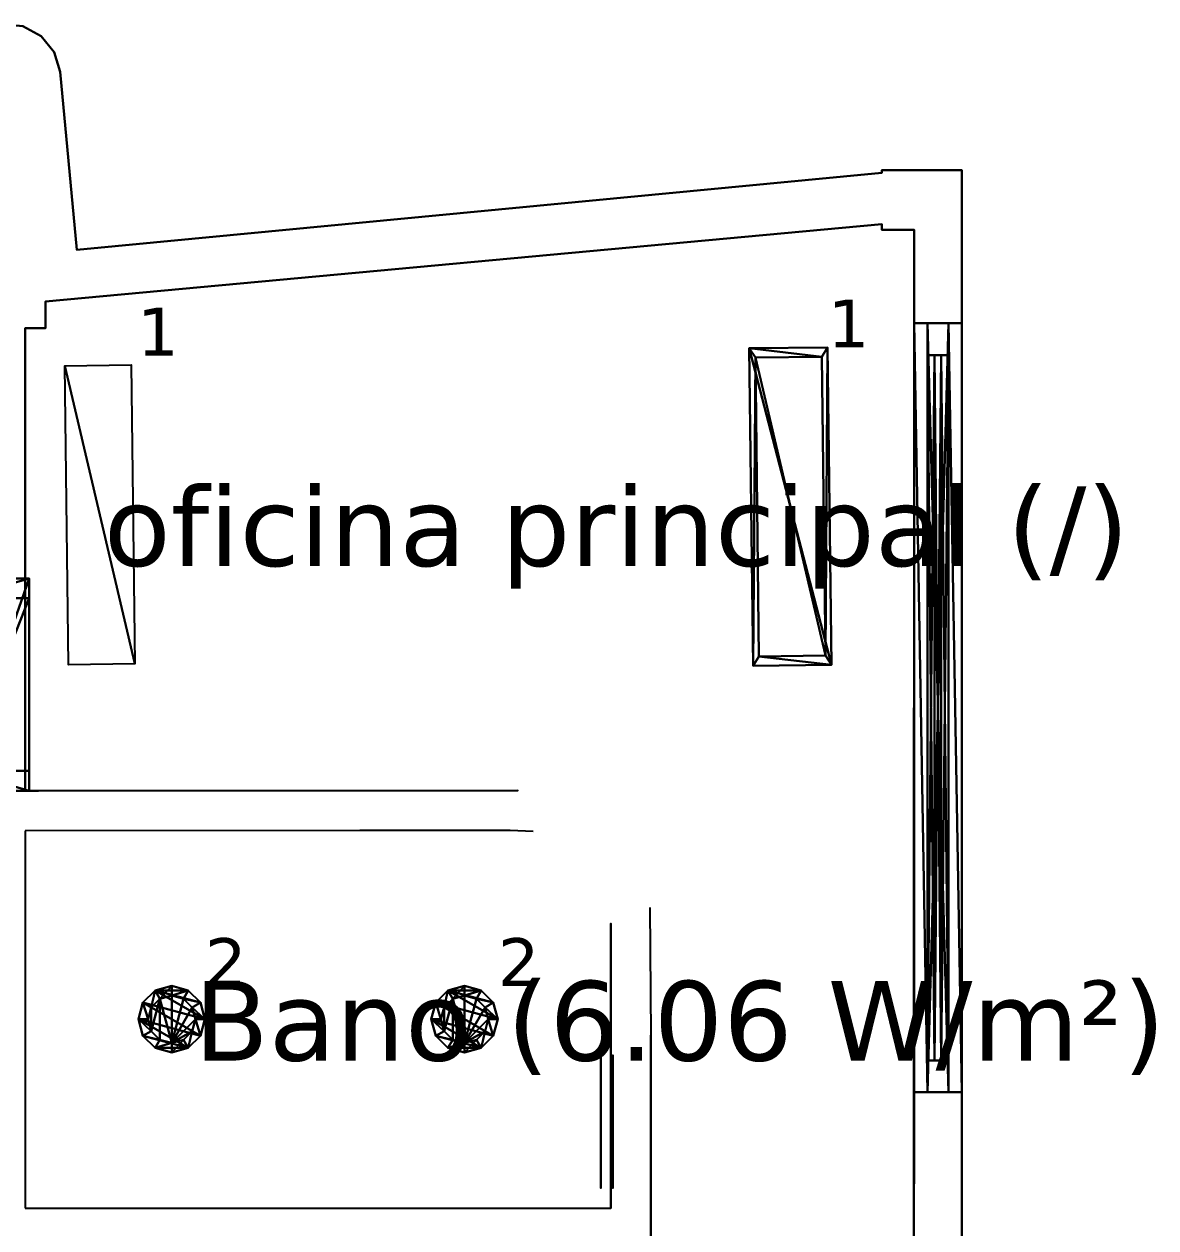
# Model space of a CAD drawing. Header units: metres. Extents: x -0.1 to 64.1, y -0.2 to 39.7.
# Drawn here: x 43.966 to 48.227, y 8.884 to 13.414 of the extents above; entities that cross this region are included whole.
import ezdxf

# ---------------------------------------------------------------- set-up
doc = ezdxf.new("R2010")
doc.units = ezdxf.units.M
doc.header["$LTSCALE"] = 0.2
for name, color, linetype, true_color in [('DLX_APERT', 7, 'Continuous', 0x969696), ('DLX_CONT', 7, 'Continuous', 0x969696), ('DLX_DESC', 7, 'Continuous', 0x969696), ('DLX_LUM', 7, 'Continuous', 0xffd400), ('DLX_LUMKEY_IDX', 7, 'Continuous', 0x969696)]:
    doc.layers.add(name, color=color, linetype=linetype, true_color=true_color)
doc.layers.get('0').off()
doc.styles.add('TableTextStyle', font='')
doc.styles.get('TableTextStyle').set_extended_font_data('VERDANA.TTF')

# ---------------------------------------------------------------- blocks, each defined once
blk = doc.blocks.new('920_0_0')
mesh = blk.add_polyface()
corners = [(-1.3273, 0.0125, 0.88), (1.3273, -0.0125, 0.88), (1.3273, 0.0125, 0.88), (1.3273, -0.0125, 0.88), (-1.3273, 0.0125, 0.88), (-1.3273, -0.0125, 0.88), (1.3273, 0.0125, -0.88), (-1.3273, -0.0125, -0.88), (-1.3273, 0.0125, -0.88), (-1.3273, -0.0125, -0.88), (1.3273, 0.0125, -0.88), (1.3273, -0.0125, -0.88), (1.3273, 0.0125, 0.88), (1.3273, -0.0125, -0.88), (1.3273, 0.0125, -0.88), (1.3273, -0.0125, -0.88), (1.3273, 0.0125, 0.88), (1.3273, -0.0125, 0.88), (-1.3273, 0.0125, -0.88), (-1.3273, -0.0125, 0.88), (-1.3273, 0.0125, 0.88), (-1.3273, -0.0125, 0.88), (-1.3273, 0.0125, -0.88), (-1.3273, -0.0125, -0.88)]
mesh.append_faces([[corners[k] for k in face] for face in [(0, 1, 2), (3, 4, 5), (6, 7, 8), (9, 10, 11), (12, 13, 14), (15, 16, 17), (18, 19, 20), (21, 22, 23)]])
blk = doc.blocks.new('920_0_1')
mesh = blk.add_polyface()
corners = [(-1.4473, 0.04, 1), (1.4473, -0.04, 1), (1.4473, 0.04, 1), (1.4473, -0.04, 1), (-1.4473, 0.04, 1), (-1.4473, -0.04, 1), (1.4473, 0.04, 1), (1.4473, -0.04, -1), (1.4473, 0.04, -1), (1.4473, -0.04, -1), (1.4473, 0.04, 1), (1.4473, -0.04, 1), (1.4473, 0.04, -1), (-1.4473, -0.04, -1), (-1.4473, 0.04, -1), (-1.4473, -0.04, -1), (1.4473, 0.04, -1), (1.4473, -0.04, -1), (-1.4473, 0.04, -1), (-1.4473, -0.04, 1), (-1.4473, 0.04, 1), (-1.4473, -0.04, 1), (-1.4473, 0.04, -1), (-1.4473, -0.04, -1), (1.4473, -0.04, -1), (-1.3273, -0.04, -0.88), (-1.4473, -0.04, -1), (1.4473, -0.04, -1), (1.3273, -0.04, -0.88), (-1.3273, -0.04, -0.88), (1.4473, -0.04, 1), (1.3273, -0.04, -0.88), (1.4473, -0.04, -1), (1.4473, -0.04, 1), (1.3273, -0.04, 0.88), (1.3273, -0.04, -0.88), (-1.4473, -0.04, 1), (1.3273, -0.04, 0.88), (1.4473, -0.04, 1), (-1.4473, -0.04, 1), (-1.3273, -0.04, 0.88), (1.3273, -0.04, 0.88), (-1.4473, -0.04, -1), (-1.3273, -0.04, 0.88), (-1.4473, -0.04, 1), (-1.3273, -0.04, 0.88), (-1.4473, -0.04, -1), (-1.3273, -0.04, -0.88), (1.4473, 0.04, 1), (-1.3273, 0.04, 0.88), (-1.4473, 0.04, 1), (1.4473, 0.04, 1), (1.3273, 0.04, 0.88), (-1.3273, 0.04, 0.88), (1.4473, 0.04, -1), (1.3273, 0.04, 0.88), (1.4473, 0.04, 1), (1.4473, 0.04, -1), (1.3273, 0.04, -0.88), (1.3273, 0.04, 0.88), (-1.4473, 0.04, -1), (1.3273, 0.04, -0.88), (1.4473, 0.04, -1), (-1.4473, 0.04, -1), (-1.3273, 0.04, -0.88), (1.3273, 0.04, -0.88), (-1.4473, 0.04, 1), (-1.3273, 0.04, -0.88), (-1.4473, 0.04, -1), (-1.3273, 0.04, -0.88), (-1.4473, 0.04, 1), (-1.3273, 0.04, 0.88), (1.3273, -0.0125, 0.88), (-1.3273, -0.04, 0.88), (-1.3273, -0.0125, 0.88), (-1.3273, -0.04, 0.88), (1.3273, -0.0125, 0.88), (1.3273, -0.04, 0.88), (1.3273, -0.04, 0.88), (1.3273, -0.0125, -0.88), (1.3273, -0.04, -0.88), (1.3273, -0.0125, -0.88), (1.3273, -0.04, 0.88), (1.3273, -0.0125, 0.88), (-1.3273, -0.04, -0.88), (-1.3273, -0.0125, 0.88), (-1.3273, -0.04, 0.88), (-1.3273, -0.0125, 0.88), (-1.3273, -0.04, -0.88), (-1.3273, -0.0125, -0.88), (-1.3273, -0.0125, -0.88), (1.3273, -0.04, -0.88), (1.3273, -0.0125, -0.88), (1.3273, -0.04, -0.88), (-1.3273, -0.0125, -0.88), (-1.3273, -0.04, -0.88), (-1.3273, 0.0125, 0.88), (1.3273, 0.04, 0.88), (1.3273, 0.0125, 0.88), (1.3273, 0.04, 0.88), (-1.3273, 0.0125, 0.88), (-1.3273, 0.04, 0.88), (-1.3273, -0.0125, 0.88), (1.3273, 0.0125, 0.88), (1.3273, -0.0125, 0.88), (1.3273, 0.0125, 0.88), (-1.3273, -0.0125, 0.88), (-1.3273, 0.0125, 0.88), (1.3273, 0.04, -0.88), (1.3273, 0.0125, 0.88), (1.3273, 0.04, 0.88), (1.3273, 0.0125, 0.88), (1.3273, 0.04, -0.88), (1.3273, 0.0125, -0.88), (1.3273, 0.0125, -0.88), (1.3273, -0.0125, 0.88), (1.3273, 0.0125, 0.88), (1.3273, -0.0125, 0.88), (1.3273, 0.0125, -0.88), (1.3273, -0.0125, -0.88), (-1.3273, 0.04, -0.88), (1.3273, 0.0125, -0.88), (1.3273, 0.04, -0.88), (1.3273, 0.0125, -0.88), (-1.3273, 0.04, -0.88), (-1.3273, 0.0125, -0.88), (1.3273, -0.0125, -0.88), (-1.3273, 0.0125, -0.88), (-1.3273, -0.0125, -0.88), (-1.3273, 0.0125, -0.88), (1.3273, -0.0125, -0.88), (1.3273, 0.0125, -0.88), (-1.3273, 0.04, 0.88), (-1.3273, 0.0125, -0.88), (-1.3273, 0.04, -0.88), (-1.3273, 0.0125, -0.88), (-1.3273, 0.04, 0.88), (-1.3273, 0.0125, 0.88), (-1.3273, -0.0125, -0.88), (-1.3273, 0.0125, 0.88), (-1.3273, -0.0125, 0.88), (-1.3273, 0.0125, 0.88), (-1.3273, -0.0125, -0.88), (-1.3273, 0.0125, -0.88)]
mesh.append_faces([[corners[k] for k in face] for face in [(0, 1, 2), (3, 4, 5), (6, 7, 8), (9, 10, 11), (12, 13, 14), (15, 16, 17), (18, 19, 20), (21, 22, 23), (24, 25, 26), (27, 28, 29), (30, 31, 32), (33, 34, 35), (36, 37, 38), (39, 40, 41), (42, 43, 44), (45, 46, 47), (48, 49, 50), (51, 52, 53), (54, 55, 56), (57, 58, 59), (60, 61, 62), (63, 64, 65), (66, 67, 68), (69, 70, 71), (72, 73, 74), (75, 76, 77), (78, 79, 80), (81, 82, 83), (84, 85, 86), (87, 88, 89), (90, 91, 92), (93, 94, 95), (96, 97, 98), (99, 100, 101), (102, 103, 104), (105, 106, 107), (108, 109, 110), (111, 112, 113), (114, 115, 116), (117, 118, 119), (120, 121, 122), (123, 124, 125), (126, 127, 128), (129, 130, 131), (132, 133, 134), (135, 136, 137), (138, 139, 140), (141, 142, 143)]])
blk = doc.blocks.new('920_0_2')
mesh = blk.add_polyface()
corners = [(-1.3273, -0.0125, 0.88), (1.3273, -0.0125, -0.88), (1.3273, -0.0125, 0.88), (1.3273, -0.0125, -0.88), (-1.3273, -0.0125, 0.88), (-1.3273, -0.0125, -0.88), (-1.3273, 0.0125, -0.88), (1.3273, 0.0125, 0.88), (1.3273, 0.0125, -0.88), (1.3273, 0.0125, 0.88), (-1.3273, 0.0125, -0.88), (-1.3273, 0.0125, 0.88)]
mesh.append_faces([[corners[k] for k in face] for face in [(0, 1, 2), (3, 4, 5), (6, 7, 8), (9, 10, 11)]])
blk = doc.blocks.new('1002_0_2')
mesh = blk.add_polyface()
corners = [(-0.4, 0.14, 1), (0.4, -0.14, 1), (0.4, 0.14, 1), (0.4, -0.14, 1), (-0.4, 0.14, 1), (-0.4, -0.14, 1), (0.4, 0.14, 1), (0.4, -0.14, -1), (0.4, 0.14, -1), (0.4, -0.14, -1), (0.4, 0.14, 1), (0.4, -0.14, 1), (-0.4, 0.14, -1), (-0.4, -0.14, 1), (-0.4, 0.14, 1), (-0.4, -0.14, 1), (-0.4, 0.14, -1), (-0.4, -0.14, -1), (0.4, -0.14, -1), (0.325, -0.1175, -1), (0.4, 0.14, -1), (0.4, 0.14, -1), (0.325, -0.1175, -1), (0.325, 0.14, -1), (0.325, -0.1175, -1), (0.4, -0.14, -1), (0.325, -0.14, -1), (-0.325, -0.1175, -1), (-0.4, -0.14, -1), (-0.4, 0.14, -1), (-0.325, -0.1175, -1), (-0.4, 0.14, -1), (-0.325, 0.14, -1), (-0.4, -0.14, -1), (-0.325, -0.1175, -1), (-0.325, -0.14, -1), (-0.4, 0.14, 1), (-0.325, 0.14, 0.925), (-0.4, 0.14, -1), (-0.4, 0.14, -1), (-0.325, 0.14, 0.925), (-0.325, 0.14, -1), (0.4, 0.14, 1), (-0.325, 0.14, 0.925), (-0.4, 0.14, 1), (0.4, 0.14, 1), (0.325, 0.14, 0.925), (-0.325, 0.14, 0.925), (0.4, 0.14, -1), (0.325, 0.14, 0.925), (0.4, 0.14, 1), (0.325, 0.14, 0.925), (0.4, 0.14, -1), (0.325, 0.14, -1), (-0.325, -0.14, 0.925), (-0.4, -0.14, 1), (-0.4, -0.14, -1), (-0.325, -0.14, 0.925), (-0.4, -0.14, -1), (-0.325, -0.14, -1), (-0.325, -0.14, 0.925), (0.4, -0.14, 1), (-0.4, -0.14, 1), (0.325, -0.14, 0.925), (0.4, -0.14, 1), (-0.325, -0.14, 0.925), (0.325, -0.14, 0.925), (0.4, -0.14, -1), (0.4, -0.14, 1), (0.4, -0.14, -1), (0.325, -0.14, 0.925), (0.325, -0.14, -1), (-0.325, 0.14, 0.925), (0.325, -0.1175, 0.925), (-0.325, -0.1175, 0.925), (0.325, -0.1175, 0.925), (-0.325, 0.14, 0.925), (0.325, 0.14, 0.925), (0.325, 0.14, -1), (0.325, -0.1175, 0.925), (0.325, 0.14, 0.925), (0.325, -0.1175, 0.925), (0.325, 0.14, -1), (0.325, -0.1175, -1), (-0.325, 0.14, 0.925), (-0.325, -0.1175, -1), (-0.325, 0.14, -1), (-0.325, -0.1175, -1), (-0.325, 0.14, 0.925), (-0.325, -0.1175, 0.925)]
mesh.append_faces([[corners[k] for k in face] for face in [(0, 1, 2), (3, 4, 5), (6, 7, 8), (9, 10, 11), (12, 13, 14), (15, 16, 17), (18, 19, 20), (21, 22, 23), (24, 25, 26), (27, 28, 29), (30, 31, 32), (33, 34, 35), (36, 37, 38), (39, 40, 41), (42, 43, 44), (45, 46, 47), (48, 49, 50), (51, 52, 53), (54, 55, 56), (57, 58, 59), (60, 61, 62), (63, 64, 65), (66, 67, 68), (69, 70, 71), (72, 73, 74), (75, 76, 77), (78, 79, 80), (81, 82, 83), (84, 85, 86), (87, 88, 89)]])
blk = doc.blocks.new('1012_0_5')
mesh = blk.add_polyface()
corners = [(-0.25, -0.1125, 0.925), (0.25, -0.1125, -1), (0.25, -0.1125, 0.925), (0.25, -0.1125, -1), (-0.25, -0.1125, 0.925), (-0.25, -0.1125, -1)]
mesh.append_faces([[corners[k] for k in face] for face in [(0, 1, 2), (3, 4, 5)]])
blk = doc.blocks.new('1012_0_6')
mesh = blk.add_polyface()
corners = [(-0.25, -0.0675, 0.925), (0.25, -0.0675, -1), (-0.25, -0.0675, -1), (0.25, -0.0675, -1), (-0.25, -0.0675, 0.925), (0.25, -0.0675, 0.925)]
mesh.append_faces([[corners[k] for k in face] for face in [(0, 1, 2), (3, 4, 5)]])
blk = doc.blocks.new('217_2_0')
mesh = blk.add_polyface()
corners = [(0.125, -0.5625, -0.013), (-0.125, 0.5625, -0.013), (0.125, 0.5625, -0.013), (-0.125, 0.5625, -0.013), (0.125, -0.5625, -0.013), (-0.125, -0.5625, -0.013)]
mesh.append_faces([[corners[k] for k in face] for face in [(0, 1, 2), (3, 4, 5)]])
blk = doc.blocks.new('217_2_1')
mesh = blk.add_polyface()
corners = [(-0.1475, 0.5975), (-0.1475, -0.5975, -0.013), (-0.1475, -0.5975), (-0.1475, -0.5975, -0.013), (-0.1475, 0.5975), (-0.1475, 0.5975, -0.013), (-0.1475, -0.5975), (0.1475, -0.5975, -0.013), (0.1475, -0.5975), (0.1475, -0.5975, -0.013), (-0.1475, -0.5975), (-0.1475, -0.5975, -0.013), (0.1475, -0.5975), (0.1475, 0.5975, -0.013), (0.1475, 0.5975), (0.1475, 0.5975, -0.013), (0.1475, -0.5975), (0.1475, -0.5975, -0.013), (0.1475, 0.5975), (-0.1475, 0.5975, -0.013), (-0.1475, 0.5975), (-0.1475, 0.5975, -0.013), (0.1475, 0.5975), (0.1475, 0.5975, -0.013), (-0.125, 0.5625, -0.013), (-0.1475, -0.5975, -0.013), (-0.1475, 0.5975, -0.013), (-0.125, -0.5625, -0.013), (-0.1475, -0.5975, -0.013), (-0.125, 0.5625, -0.013), (-0.125, -0.5625, -0.013), (0.1475, -0.5975, -0.013), (-0.1475, -0.5975, -0.013), (0.125, -0.5625, -0.013), (0.1475, -0.5975, -0.013), (-0.125, -0.5625, -0.013), (0.125, -0.5625, -0.013), (0.1475, 0.5975, -0.013), (0.1475, -0.5975, -0.013), (0.125, 0.5625, -0.013), (0.1475, 0.5975, -0.013), (0.125, -0.5625, -0.013), (0.125, 0.5625, -0.013), (-0.1475, 0.5975, -0.013), (0.1475, 0.5975, -0.013), (-0.1475, 0.5975, -0.013), (0.125, 0.5625, -0.013), (-0.125, 0.5625, -0.013), (-0.1475, 0.5975), (0.1475, -0.5975), (0.1475, 0.5975), (0.1475, -0.5975), (-0.1475, 0.5975), (-0.1475, -0.5975)]
mesh.append_faces([[corners[k] for k in face] for face in [(0, 1, 2), (3, 4, 5), (6, 7, 8), (9, 10, 11), (12, 13, 14), (15, 16, 17), (18, 19, 20), (21, 22, 23), (24, 25, 26), (27, 28, 29), (30, 31, 32), (33, 34, 35), (36, 37, 38), (39, 40, 41), (42, 43, 44), (45, 46, 47), (48, 49, 50), (51, 52, 53)]])
blk = doc.blocks.new('735_2_0')
mesh = blk.add_polyface()
corners = [(0, -0.089, -0.215), (0, 0.089, -0.215), (0.0445, 0.0771, -0.215), (0, -0.089, -0.215), (0.0771, -0.0445, -0.215), (0.0445, -0.0771, -0.215), (0, -0.089, -0.215), (0.089, 0, -0.215), (0.0771, -0.0445, -0.215), (0, -0.089, -0.215), (0.0771, 0.0445, -0.215), (0.089, 0, -0.215), (0, -0.089, -0.215), (0.0445, 0.0771, -0.215), (0.0771, 0.0445, -0.215), (0, -0.089, -0.215), (-0.0445, 0.0771, -0.215), (0, 0.089, -0.215), (-0.0445, -0.0771, -0.215), (-0.0445, 0.0771, -0.215), (0, -0.089, -0.215), (-0.0771, -0.0445, -0.215), (-0.0445, 0.0771, -0.215), (-0.0445, -0.0771, -0.215), (-0.0771, -0.0445, -0.215), (-0.0771, 0.0445, -0.215), (-0.0445, 0.0771, -0.215), (-0.0771, 0.0445, -0.215), (-0.0771, -0.0445, -0.215), (-0.089, 0, -0.215)]
mesh.append_faces([[corners[k] for k in face] for face in [(0, 1, 2), (3, 4, 5), (6, 7, 8), (9, 10, 11), (12, 13, 14), (15, 16, 17), (18, 19, 20), (21, 22, 23), (24, 25, 26), (27, 28, 29)]])
blk = doc.blocks.new('735_2_1')
mesh = blk.add_polyface()
corners = [(0.1083, -0.0625), (0.125, 0, -0.215), (0.125, 0), (0.125, 0, -0.215), (0.1083, -0.0625), (0.1083, -0.0625, -0.215), (0.125, 0), (0.1083, 0.0625, -0.215), (0.1083, 0.0625), (0.1083, 0.0625, -0.215), (0.125, 0), (0.125, 0, -0.215), (0.1083, 0.0625), (0.0625, 0.1083, -0.215), (0.0625, 0.1083), (0.0625, 0.1083, -0.215), (0.1083, 0.0625), (0.1083, 0.0625, -0.215), (0.0625, 0.1083), (0, 0.125, -0.215), (0, 0.125), (0, 0.125, -0.215), (0.0625, 0.1083), (0.0625, 0.1083, -0.215), (0, 0.125), (-0.0625, 0.1083, -0.215), (-0.0625, 0.1083), (-0.0625, 0.1083, -0.215), (0, 0.125), (0, 0.125, -0.215), (-0.0625, 0.1083), (-0.1083, 0.0625, -0.215), (-0.1083, 0.0625), (-0.1083, 0.0625, -0.215), (-0.0625, 0.1083), (-0.0625, 0.1083, -0.215), (-0.1083, 0.0625), (-0.125, 0, -0.215), (-0.125, 0), (-0.125, 0, -0.215), (-0.1083, 0.0625), (-0.1083, 0.0625, -0.215), (-0.125, 0), (-0.1083, -0.0625, -0.215), (-0.1083, -0.0625), (-0.1083, -0.0625, -0.215), (-0.125, 0), (-0.125, 0, -0.215), (-0.1083, -0.0625), (-0.0625, -0.1083, -0.215), (-0.0625, -0.1083), (-0.0625, -0.1083, -0.215), (-0.1083, -0.0625), (-0.1083, -0.0625, -0.215), (-0.0625, -0.1083), (0, -0.125, -0.215), (0, -0.125), (0, -0.125, -0.215), (-0.0625, -0.1083), (-0.0625, -0.1083, -0.215), (0, -0.125), (0.0625, -0.1083, -0.215), (0.0625, -0.1083), (0.0625, -0.1083, -0.215), (0, -0.125), (0, -0.125, -0.215), (0.0625, -0.1083), (0.1083, -0.0625, -0.215), (0.1083, -0.0625), (0.1083, -0.0625, -0.215), (0.0625, -0.1083), (0.0625, -0.1083, -0.215), (-0.0625, -0.1083, -0.215), (0, -0.089, -0.215), (0, -0.125, -0.215), (0, -0.125, -0.215), (0.0445, -0.0771, -0.215), (0.0625, -0.1083, -0.215), (0, -0.125, -0.215), (0, -0.089, -0.215), (0.0445, -0.0771, -0.215), (-0.0625, -0.1083, -0.215), (-0.0445, -0.0771, -0.215), (0, -0.089, -0.215), (-0.1083, -0.0625, -0.215), (-0.0445, -0.0771, -0.215), (-0.0625, -0.1083, -0.215), (-0.1083, -0.0625, -0.215), (-0.0771, -0.0445, -0.215), (-0.0445, -0.0771, -0.215), (-0.125, 0, -0.215), (-0.0771, -0.0445, -0.215), (-0.1083, -0.0625, -0.215), (-0.125, 0, -0.215), (-0.089, 0, -0.215), (-0.0771, -0.0445, -0.215), (-0.1083, 0.0625, -0.215), (-0.089, 0, -0.215), (-0.125, 0, -0.215), (-0.1083, 0.0625, -0.215), (-0.0771, 0.0445, -0.215), (-0.089, 0, -0.215), (-0.0625, 0.1083, -0.215), (-0.0771, 0.0445, -0.215), (-0.1083, 0.0625, -0.215), (-0.0625, 0.1083, -0.215), (-0.0445, 0.0771, -0.215), (-0.0771, 0.0445, -0.215), (0, 0.125, -0.215), (-0.0445, 0.0771, -0.215), (-0.0625, 0.1083, -0.215), (0, 0.125, -0.215), (0, 0.089, -0.215), (-0.0445, 0.0771, -0.215), (0.0625, 0.1083, -0.215), (0, 0.089, -0.215), (0, 0.125, -0.215), (0.0625, 0.1083, -0.215), (0.0445, 0.0771, -0.215), (0, 0.089, -0.215), (0.1083, 0.0625, -0.215), (0.0445, 0.0771, -0.215), (0.0625, 0.1083, -0.215), (0.1083, 0.0625, -0.215), (0.0771, 0.0445, -0.215), (0.0445, 0.0771, -0.215), (0.125, 0, -0.215), (0.0771, 0.0445, -0.215), (0.1083, 0.0625, -0.215), (0.125, 0, -0.215), (0.089, 0, -0.215), (0.0771, 0.0445, -0.215), (0.1083, -0.0625, -0.215), (0.089, 0, -0.215), (0.125, 0, -0.215), (0.1083, -0.0625, -0.215), (0.0771, -0.0445, -0.215), (0.089, 0, -0.215), (0.0625, -0.1083, -0.215), (0.0771, -0.0445, -0.215), (0.1083, -0.0625, -0.215), (0.0771, -0.0445, -0.215), (0.0625, -0.1083, -0.215), (0.0445, -0.0771, -0.215), (-0.1083, 0.0625), (0.1083, -0.0625), (0.125, 0), (-0.0625, 0.1083), (0.0625, 0.1083), (0, 0.125), (-0.0625, 0.1083), (0.1083, 0.0625), (0.0625, 0.1083), (-0.0625, 0.1083), (0.125, 0), (0.1083, 0.0625), (-0.1083, 0.0625), (0.125, 0), (-0.0625, 0.1083), (-0.125, 0), (0.1083, -0.0625), (-0.1083, 0.0625), (-0.125, 0), (0.0625, -0.1083), (0.1083, -0.0625), (-0.1083, -0.0625), (0.0625, -0.1083), (-0.125, 0), (-0.0625, -0.1083), (0.0625, -0.1083), (-0.1083, -0.0625), (0.0625, -0.1083), (-0.0625, -0.1083), (0, -0.125)]
mesh.append_faces([[corners[k] for k in face] for face in [(0, 1, 2), (3, 4, 5), (6, 7, 8), (9, 10, 11), (12, 13, 14), (15, 16, 17), (18, 19, 20), (21, 22, 23), (24, 25, 26), (27, 28, 29), (30, 31, 32), (33, 34, 35), (36, 37, 38), (39, 40, 41), (42, 43, 44), (45, 46, 47), (48, 49, 50), (51, 52, 53), (54, 55, 56), (57, 58, 59), (60, 61, 62), (63, 64, 65), (66, 67, 68), (69, 70, 71), (72, 73, 74), (75, 76, 77), (78, 79, 80), (81, 82, 83), (84, 85, 86), (87, 88, 89), (90, 91, 92), (93, 94, 95), (96, 97, 98), (99, 100, 101), (102, 103, 104), (105, 106, 107), (108, 109, 110), (111, 112, 113), (114, 115, 116), (117, 118, 119), (120, 121, 122), (123, 124, 125), (126, 127, 128), (129, 130, 131), (132, 133, 134), (135, 136, 137), (138, 139, 140), (141, 142, 143), (144, 145, 146), (147, 148, 149), (150, 151, 152), (153, 154, 155), (156, 157, 158), (159, 160, 161), (162, 163, 164), (165, 166, 167), (168, 169, 170), (171, 172, 173)]])

msp = doc.modelspace()

# ---------------------------------------------------------------- linework, layer by layer
at = {"layer": 'DLX_CONT'}
for points in [[(44.0301, 13.369, 0), (43.9615, 13.4061, 0)], [(44.0792, 13.3085, 0), (44.0301, 13.369, 0)], [(44.1016, 13.2339, 0), (44.0792, 13.3085, 0)], [(44.1648, 12.5642, 0), (44.1016, 13.2339, 0)], [(47.195, 12.8546, 0), (44.1648, 12.5642, 0)], [(47.4971, 12.8643, 0), (47.195, 12.8643, 0)], [(47.195, 12.8643, 0), (47.195, 12.8546, 0)], [(47.4971, 0.7405, 0), (47.4971, 12.8643, 0)], [(47.195, 12.6609, 0), (44.0475, 12.3696, 0)], [(47.195, 12.6403, 0), (47.195, 12.6609, 0)], [(47.317, 12.6403, 0), (47.195, 12.6403, 0)], [(47.3162, 5.8076, 0), (47.317, 12.6403, 0)], [(44.0475, 12.3696, 0), (44.0475, 12.2699, 0)], [(44.0475, 12.2699, 0), (43.9709, 12.2699, 0)], [(43.9709, 12.2699, 0), (43.9709, 11.3283, 0)], [(43.9709, 11.3283, 0), (43.9709, 10.5285, 0)], [(43.9709, 10.5285, 0), (45.8257, 10.5298, 0)], [(45.2309, 10.3791, 0), (43.9709, 10.3783, 0)], [(43.9709, 10.3783, 0), (43.9709, 8.9587, 0)], [(45.6409, 10.3794, 0), (45.2309, 10.3791, 0)], [(45.7966, 10.3799, 0), (45.6409, 10.3794, 0)], [(45.8834, 10.3762, 0), (45.7966, 10.3799, 0)], [(46.322, 10.0901, 0), (46.3257, 9.6087, 0)], [(46.3257, 9.6087, 0), (46.3257, 8.8087, 0)], [(46.1757, 8.9587, 0), (46.1757, 8.9987, 0)], [(43.9709, 8.9587, 0), (46.1757, 8.9587, 0)]]:
    msp.add_polyline3d(points, dxfattribs=at)

# ---------------------------------------------------------------- block references
at = {"layer": 'DLX_APERT'}
for name, p, rotation in [('920_0_1', (47.4069, 10.8414, 1), 89.99999999999999), ('920_0_0', (47.4069, 10.8414, 1), 89.99999999999999), ('920_0_2', (47.4069, 10.8414, 1), 89.99999999999999), ('1002_0_2', (43.8459, 10.9283, 1), 270), ('1012_0_5', (46.2507, 9.2837, 1), 269.9999999999999), ('1012_0_6', (46.2507, 9.2837, 1), 269.9999999999999)]:
    msp.add_blockref(name, p, dxfattribs=dict(at, rotation=rotation))
at = {"layer": 'DLX_CONT'}
for name, p, rotation in [('920_0_1', (47.4069, 10.8414, 1), 89.99999999999999), ('920_0_0', (47.4069, 10.8414, 1), 89.99999999999999), ('920_0_2', (47.4069, 10.8414, 1), 89.99999999999999), ('1002_0_2', (43.8459, 10.9283, 1), 270), ('1012_0_5', (46.2507, 9.2837, 1), 269.9999999999999), ('1012_0_6', (46.2507, 9.2837, 1), 269.9999999999999)]:
    msp.add_blockref(name, p, dxfattribs=dict(at, rotation=rotation))
at = {"layer": 'DLX_LUM', "rotation": 180.6836242754305}
for name, p in [('217_2_1', (46.8512, 11.5983, 2.813)), ('217_2_0', (46.8512, 11.5983, 2.813)), ('217_2_0', (44.2514, 11.5673, 2.813))]:
    msp.add_blockref(name, p, dxfattribs=at)
at = {"layer": 'DLX_LUM'}
for name, p in [('735_2_1', (44.5221, 9.6693, 2.8)), ('735_2_1', (45.6245, 9.6693, 2.8)), ('735_2_0', (44.5221, 9.6693, 2.8)), ('735_2_0', (45.6245, 9.6693, 2.8))]:
    msp.add_blockref(name, p, dxfattribs=at)

# ---------------------------------------------------------------- texts
at = {"layer": 'DLX_DESC', "style": 'TableTextStyle'}
for s, p in [('oficina principal (/)', (44.2665, 11.3749)), ('Bano (6.06 W/m²)', (44.6054, 9.5135))]:
    msp.add_text(s, height=0.3, dxfattribs=at).set_placement(p)
at = {"layer": 'DLX_LUMKEY_IDX', "style": 'TableTextStyle'}
for s, p in [('1', (46.9916, 12.1975, 2.813)), ('1', (44.3918, 12.1665, 2.813)), ('2', (44.6471, 9.7943, 2.8)), ('2', (45.7495, 9.7943, 2.8))]:
    msp.add_text(s, height=0.18, dxfattribs=at).set_placement(p)

# ---------------------------------------------------------------- meshes
at = {"layer": 'DLX_CONT'}
mesh = msp.add_polyface(dxfattribs=at)
corners = [(42.9043, 0.742, 2.8), (42.9043, 0), (42.9043, 0, 2.8), (42.9043, 0), (42.9043, 0.742, 2.8), (42.9043, 0.742), (40.0055, 8.7283, 2.8), (40, 0.7405), (40, 0.7405, 2.8), (40, 0.7405), (40.0055, 8.7283, 2.8), (40.0055, 8.7283), (43.7209, 8.7283, 2.8), (40.0055, 8.7283), (40.0055, 8.7283, 2.8), (40.0055, 8.7283), (43.7209, 8.7283, 2.8), (43.7209, 8.7283), (43.7202, 9.7284, 2.8), (43.7209, 8.7283), (43.7209, 8.7283, 2.8), (43.7209, 8.7283), (43.7202, 9.7284, 2.8), (43.7202, 9.7284), (41.0959, 9.7284), (43.0796, 9.7284, 2.3), (41.0959, 9.7284, 2.8), (43.7201, 9.7284, 2.3), (43.7202, 9.7284), (43.7202, 9.7284, 2.8), (43.7201, 9.7284, 0.8), (43.7202, 9.7284), (43.7201, 9.7284, 2.3), (41.0959, 9.7284, 2.8), (43.7201, 9.7284, 2.3), (43.7202, 9.7284, 2.8), (41.0959, 9.7284, 2.8), (43.0796, 9.7284, 2.3), (43.7201, 9.7284, 2.3), (41.0959, 9.7284), (43.0796, 9.7284, 0.8), (43.0796, 9.7284, 2.3), (43.7202, 9.7284), (43.0796, 9.7284, 0.8), (41.0959, 9.7284), (43.0796, 9.7284, 0.8), (43.7202, 9.7284), (43.7201, 9.7284, 0.8), (41.0959, 9.7284), (41.0959, 11.7003, 0.8), (41.0959, 12.2874), (41.0959, 12.2874, 2.8), (41.0959, 10.2519, 2.3), (41.0959, 9.7284, 2.8), (41.0959, 12.2874, 2.8), (41.0959, 11.7003, 2.3), (41.0959, 10.2519, 2.3), (41.0959, 10.2519, 2.3), (41.0959, 9.7284), (41.0959, 9.7284, 2.8), (41.0959, 10.2519, 0.8), (41.0959, 9.7284), (41.0959, 10.2519, 2.3), (41.0959, 12.2874), (41.0959, 11.7003, 2.3), (41.0959, 12.2874, 2.8), (41.0959, 12.2874), (41.0959, 11.7003, 0.8), (41.0959, 11.7003, 2.3), (41.0959, 11.7003, 0.8), (41.0959, 9.7284), (41.0959, 10.2519, 0.8), (40.9222, 12.2713, 2.8), (41.0959, 12.2874), (41.0959, 12.2874, 2.8), (41.0959, 12.2874), (40.9222, 12.2713, 2.8), (40.9222, 12.2713), (40.8597, 12.9332, 2.8), (40.9222, 12.2713), (40.9222, 12.2713, 2.8), (40.9222, 12.2713), (40.8597, 12.9332, 2.8), (40.8597, 12.9332), (40.8677, 13.0109, 2.8), (40.8597, 12.9332), (40.8597, 12.9332, 2.8), (40.8597, 12.9332), (40.8677, 13.0109, 2.8), (40.8677, 13.0109), (40.9048, 13.0796, 2.8), (40.8677, 13.0109), (40.8677, 13.0109, 2.8), (40.8677, 13.0109), (40.9048, 13.0796, 2.8), (40.9048, 13.0796), (40.9655, 13.1289, 2.8), (40.9048, 13.0796), (40.9048, 13.0796, 2.8), (40.9048, 13.0796), (40.9655, 13.1289, 2.8), (40.9655, 13.1289), (41.0404, 13.1511, 2.8), (40.9655, 13.1289), (40.9655, 13.1289, 2.8), (40.9655, 13.1289), (41.0404, 13.1511, 2.8), (41.0404, 13.1511), (43.884, 13.4142, 2.8), (41.0404, 13.1511), (41.0404, 13.1511, 2.8), (41.0404, 13.1511), (43.884, 13.4142, 2.8), (43.884, 13.4142), (43.9615, 13.4061, 2.8), (43.884, 13.4142), (43.884, 13.4142, 2.8), (43.884, 13.4142), (43.9615, 13.4061, 2.8), (43.9615, 13.4061), (44.0301, 13.369, 2.8), (43.9615, 13.4061), (43.9615, 13.4061, 2.8), (43.9615, 13.4061), (44.0301, 13.369, 2.8), (44.0301, 13.369), (44.0792, 13.3085, 2.8), (44.0301, 13.369), (44.0301, 13.369, 2.8), (44.0301, 13.369), (44.0792, 13.3085, 2.8), (44.0792, 13.3085), (44.1016, 13.2339, 2.8), (44.0792, 13.3085), (44.0792, 13.3085, 2.8), (44.0792, 13.3085), (44.1016, 13.2339, 2.8), (44.1016, 13.2339), (44.1648, 12.5642, 2.8), (44.1016, 13.2339), (44.1016, 13.2339, 2.8), (44.1016, 13.2339), (44.1648, 12.5642, 2.8), (44.1648, 12.5642), (47.195, 12.8546, 2.8), (44.1648, 12.5642), (44.1648, 12.5642, 2.8), (44.1648, 12.5642), (47.195, 12.8546, 2.8), (47.195, 12.8546), (47.195, 12.8643, 2.8), (47.195, 12.8546), (47.195, 12.8546, 2.8), (47.195, 12.8546), (47.195, 12.8643, 2.8), (47.195, 12.8643), (47.4971, 12.8643, 2.8), (47.195, 12.8643), (47.195, 12.8643, 2.8), (47.195, 12.8643), (47.4971, 12.8643, 2.8), (47.4971, 12.8643), (44.9697, 0, 2.8), (44.9685, 0.7361), (44.9685, 0.7361, 2.8), (44.9685, 0.7361), (44.9697, 0, 2.8), (44.9697, 0), (42.9043, 0, 2.8), (44.9697, 0), (44.9697, 0, 2.8), (44.9697, 0), (42.9043, 0, 2.8), (42.9043, 0)]
mesh.append_faces([[corners[k] for k in face] for face in [(0, 1, 2), (3, 4, 5), (6, 7, 8), (9, 10, 11), (12, 13, 14), (15, 16, 17), (18, 19, 20), (21, 22, 23), (24, 25, 26), (27, 28, 29), (30, 31, 32), (33, 34, 35), (36, 37, 38), (39, 40, 41), (42, 43, 44), (45, 46, 47), (48, 49, 50), (51, 52, 53), (54, 55, 56), (57, 58, 59), (60, 61, 62), (63, 64, 65), (66, 67, 68), (69, 70, 71), (72, 73, 74), (75, 76, 77), (78, 79, 80), (81, 82, 83), (84, 85, 86), (87, 88, 89), (90, 91, 92), (93, 94, 95), (96, 97, 98), (99, 100, 101), (102, 103, 104), (105, 106, 107), (108, 109, 110), (111, 112, 113), (114, 115, 116), (117, 118, 119), (120, 121, 122), (123, 124, 125), (126, 127, 128), (129, 130, 131), (132, 133, 134), (135, 136, 137), (138, 139, 140), (141, 142, 143), (144, 145, 146), (147, 148, 149), (150, 151, 152), (153, 154, 155), (156, 157, 158), (159, 160, 161), (162, 163, 164), (165, 166, 167), (168, 169, 170), (171, 172, 173)]])
mesh = msp.add_polyface(dxfattribs=at)
corners = [(40, 0.7405, -0.2), (40.0055, 8.7283, -0.1), (40.0055, 8.7283, -0.2), (40.0055, 8.7283, -0.1), (40, 0.7405, -0.2), (40, 0.7405, -0.1), (47.4971, 12.8643, -0.2), (47.4971, 0.7405, -0.1), (47.4971, 0.7405, -0.2), (47.4971, 0.7405, -0.1), (47.4971, 12.8643, -0.2), (47.4971, 12.8643, -0.1), (47.195, 12.8643, -0.2), (47.4971, 12.8643, -0.1), (47.4971, 12.8643, -0.2), (47.4971, 12.8643, -0.1), (47.195, 12.8643, -0.2), (47.195, 12.8643, -0.1), (47.195, 12.8546, -0.2), (47.195, 12.8643, -0.1), (47.195, 12.8643, -0.2), (47.195, 12.8643, -0.1), (47.195, 12.8546, -0.2), (47.195, 12.8546, -0.1), (44.1648, 12.5642, -0.2), (47.195, 12.8546, -0.1), (47.195, 12.8546, -0.2), (47.195, 12.8546, -0.1), (44.1648, 12.5642, -0.2), (44.1648, 12.5642, -0.1), (44.1648, 12.5642, -0.1), (44.1016, 13.2339, -0.2), (44.1016, 13.2339, -0.1), (44.1016, 13.2339, -0.2), (44.1648, 12.5642, -0.1), (44.1648, 12.5642, -0.2), (44.0792, 13.3085, -0.2), (44.1016, 13.2339, -0.1), (44.1016, 13.2339, -0.2), (44.1016, 13.2339, -0.1), (44.0792, 13.3085, -0.2), (44.0792, 13.3085, -0.1), (43.884, 13.4142, -0.2), (41.0404, 13.1511, -0.1), (43.884, 13.4142, -0.1), (41.0404, 13.1511, -0.1), (43.884, 13.4142, -0.2), (41.0404, 13.1511, -0.2), (44.0301, 13.369, -0.2), (44.0792, 13.3085, -0.1), (44.0792, 13.3085, -0.2), (44.0792, 13.3085, -0.1), (44.0301, 13.369, -0.2), (44.0301, 13.369, -0.1), (43.884, 13.4142, -0.2), (43.9615, 13.4061, -0.1), (43.9615, 13.4061, -0.2), (43.9615, 13.4061, -0.1), (43.884, 13.4142, -0.2), (43.884, 13.4142, -0.1), (44.0301, 13.369, -0.1), (43.9615, 13.4061, -0.2), (43.9615, 13.4061, -0.1), (43.9615, 13.4061, -0.2), (44.0301, 13.369, -0.1), (44.0301, 13.369, -0.2), (40.9655, 13.1289, -0.1), (41.0404, 13.1511, -0.2), (40.9655, 13.1289, -0.2), (41.0404, 13.1511, -0.2), (40.9655, 13.1289, -0.1), (41.0404, 13.1511, -0.1), (40.9048, 13.0796, -0.2), (40.9655, 13.1289, -0.1), (40.9655, 13.1289, -0.2), (40.9655, 13.1289, -0.1), (40.9048, 13.0796, -0.2), (40.9048, 13.0796, -0.1), (40.9048, 13.0796, -0.2), (40.8677, 13.0109, -0.1), (40.9048, 13.0796, -0.1), (40.8677, 13.0109, -0.1), (40.9048, 13.0796, -0.2), (40.8677, 13.0109, -0.2), (40.8597, 12.9332, -0.1), (40.8677, 13.0109, -0.2), (40.8597, 12.9332, -0.2), (40.8677, 13.0109, -0.2), (40.8597, 12.9332, -0.1), (40.8677, 13.0109, -0.1), (40.9222, 12.2713, -0.2), (40.8597, 12.9332, -0.1), (40.8597, 12.9332, -0.2), (40.8597, 12.9332, -0.1), (40.9222, 12.2713, -0.2), (40.9222, 12.2713, -0.1), (41.0959, 12.2874, -0.2), (40.9222, 12.2713, -0.1), (40.9222, 12.2713, -0.2), (40.9222, 12.2713, -0.1), (41.0959, 12.2874, -0.2), (41.0959, 12.2874, -0.1), (41.0959, 12.2874, -0.1), (41.0959, 9.7284, -0.2), (41.0959, 9.7284, -0.1), (41.0959, 9.7284, -0.2), (41.0959, 12.2874, -0.1), (41.0959, 12.2874, -0.2), (40.0055, 8.7283, -0.2), (43.7209, 8.7283, -0.1), (43.7209, 8.7283, -0.2), (43.7209, 8.7283, -0.1), (40.0055, 8.7283, -0.2), (40.0055, 8.7283, -0.1), (43.7209, 8.7283, -0.2), (43.7202, 9.7284, -0.1), (43.7202, 9.7284, -0.2), (43.7202, 9.7284, -0.1), (43.7209, 8.7283, -0.2), (43.7209, 8.7283, -0.1), (43.7202, 9.7284, -0.2), (41.0959, 9.7284, -0.1), (41.0959, 9.7284, -0.2), (41.0959, 9.7284, -0.1), (43.7202, 9.7284, -0.2), (43.7202, 9.7284, -0.1), (42.9043, 0.742, -0.2), (40, 0.7405, -0.1), (40, 0.7405, -0.2), (40, 0.7405, -0.1), (42.9043, 0.742, -0.2), (42.9043, 0.742, -0.1), (42.9043, 0, -0.2), (42.9043, 0.742, -0.1), (42.9043, 0.742, -0.2), (42.9043, 0.742, -0.1), (42.9043, 0, -0.2), (42.9043, 0, -0.1), (44.9697, 0, -0.2), (42.9043, 0, -0.1), (42.9043, 0, -0.2), (42.9043, 0, -0.1), (44.9697, 0, -0.2), (44.9697, 0, -0.1), (44.9685, 0.7361, -0.2), (44.9697, 0, -0.1), (44.9697, 0, -0.2), (44.9697, 0, -0.1), (44.9685, 0.7361, -0.2), (44.9685, 0.7361, -0.1), (46.7738, 0.7405, -0.2), (44.9685, 0.7361, -0.1), (44.9685, 0.7361, -0.2), (44.9685, 0.7361, -0.1), (46.7738, 0.7405, -0.2), (46.7738, 0.7405, -0.1), (46.7738, 0.7405, -0.1), (47.4971, 0.7405, -0.2), (47.4971, 0.7405, -0.1), (47.4971, 0.7405, -0.2), (46.7738, 0.7405, -0.1), (46.7738, 0.7405, -0.2)]
mesh.append_faces([[corners[k] for k in face] for face in [(0, 1, 2), (3, 4, 5), (6, 7, 8), (9, 10, 11), (12, 13, 14), (15, 16, 17), (18, 19, 20), (21, 22, 23), (24, 25, 26), (27, 28, 29), (30, 31, 32), (33, 34, 35), (36, 37, 38), (39, 40, 41), (42, 43, 44), (45, 46, 47), (48, 49, 50), (51, 52, 53), (54, 55, 56), (57, 58, 59), (60, 61, 62), (63, 64, 65), (66, 67, 68), (69, 70, 71), (72, 73, 74), (75, 76, 77), (78, 79, 80), (81, 82, 83), (84, 85, 86), (87, 88, 89), (90, 91, 92), (93, 94, 95), (96, 97, 98), (99, 100, 101), (102, 103, 104), (105, 106, 107), (108, 109, 110), (111, 112, 113), (114, 115, 116), (117, 118, 119), (120, 121, 122), (123, 124, 125), (126, 127, 128), (129, 130, 131), (132, 133, 134), (135, 136, 137), (138, 139, 140), (141, 142, 143), (144, 145, 146), (147, 148, 149), (150, 151, 152), (153, 154, 155), (156, 157, 158), (159, 160, 161)]])
mesh = msp.add_polyface(dxfattribs=at)
corners = [(47.4971, 1.2372, 2), (47.4971, 12.8643, 2.8), (47.4971, 0.7405, 2.8), (47.4971, 1.2372, 2), (47.4971, 0.7405), (47.4971, 1.2372), (47.4971, 1.2372, 2), (47.4971, 0.7405, 2.8), (47.4971, 0.7405), (47.4971, 3.1224, 2), (47.4971, 12.8643, 2.8), (47.4971, 1.2372, 2), (47.4971, 12.8643), (47.4971, 12.2887, 2), (47.4971, 12.2887), (47.4971, 12.8643, 2.8), (47.4971, 12.2887, 2), (47.4971, 12.8643), (47.4971, 3.7348), (47.4971, 3.1224, 2), (47.4971, 3.1224), (47.4971, 3.7348, 2), (47.4971, 3.1224, 2), (47.4971, 3.7348), (47.4971, 3.7348, 2), (47.4971, 12.8643, 2.8), (47.4971, 3.1224, 2), (47.4971, 5.2901, 2), (47.4971, 12.8643, 2.8), (47.4971, 3.7348, 2), (47.4971, 6.2711), (47.4971, 5.2901, 2), (47.4971, 5.2901), (47.4971, 6.2711, 2), (47.4971, 5.2901, 2), (47.4971, 6.2711), (47.4971, 6.2711, 2), (47.4971, 12.8643, 2.8), (47.4971, 5.2901, 2), (47.4971, 8.0511, 2), (47.4971, 12.8643, 2.8), (47.4971, 6.2711, 2), (47.4971, 9.3942), (47.4971, 8.0511, 2), (47.4971, 8.0511), (47.4971, 9.3942, 2), (47.4971, 8.0511, 2), (47.4971, 9.3942), (47.4971, 9.3942, 2), (47.4971, 12.8643, 2.8), (47.4971, 8.0511, 2), (47.4971, 12.8643, 2.8), (47.4971, 9.3942, 2), (47.4971, 12.2887, 2), (47.3169, 12.2887, 2), (47.3669, 9.3942, 2), (47.3166, 9.3942, 2), (47.3669, 9.3942, 2), (47.3169, 12.2887, 2), (47.3669, 12.2887, 2), (47.3669, 12.2887, 2), (47.3169, 12.2887), (47.3669, 12.2887), (47.3169, 12.2887), (47.3669, 12.2887, 2), (47.3169, 12.2887, 2), (47.3166, 9.3942, 2), (47.3669, 9.3942), (47.3166, 9.3942), (47.3669, 9.3942), (47.3166, 9.3942, 2), (47.3669, 9.3942, 2), (47.4971, 9.3942, 2), (47.4469, 12.2887, 2), (47.4971, 12.2887, 2), (47.4469, 12.2887, 2), (47.4971, 9.3942, 2), (47.4469, 9.3942, 2)]
mesh.append_faces([[corners[k] for k in face] for face in [(0, 1, 2), (3, 4, 5), (6, 7, 8), (9, 10, 11), (12, 13, 14), (15, 16, 17), (18, 19, 20), (21, 22, 23), (24, 25, 26), (27, 28, 29), (30, 31, 32), (33, 34, 35), (36, 37, 38), (39, 40, 41), (42, 43, 44), (45, 46, 47), (48, 49, 50), (51, 52, 53), (54, 55, 56), (57, 58, 59), (60, 61, 62), (63, 64, 65), (66, 67, 68), (69, 70, 71), (72, 73, 74), (75, 76, 77)]])
mesh = msp.add_polyface(dxfattribs=at)
corners = [(42.7709, 0.8904, 2), (40.2501, 0.8931, 2.8), (43.0543, 0.8901, 2.8), (42.7709, 0.8904, 2), (43.0543, 0.8901), (42.7709, 0.8904), (42.7709, 0.8904, 2), (43.0543, 0.8901, 2.8), (43.0543, 0.8901), (40.2501, 0.8931, 2.8), (42.7709, 0.8904, 2), (40.2501, 0.8931, 2), (40.2501, 0.8931, 2), (40.2555, 8.5773), (40.2555, 8.5773, 2.8), (40.2501, 0.8931, 2), (40.2555, 8.5773, 2.8), (40.2501, 0.8931, 2.8), (40.2555, 8.5773), (40.2501, 0.8931, 2), (40.2501, 0.9431), (47.3162, 5.5836, 2.8), (47.3165, 1.2372, 2), (47.3165, 0.9661, 2.8), (47.3165, 0.9661), (47.3165, 1.2372, 2), (47.3165, 1.2372), (47.3165, 0.9661, 2.8), (47.3165, 1.2372, 2), (47.3165, 0.9661), (47.3162, 5.5836, 2.8), (47.3164, 3.1224, 2), (47.3165, 1.2372, 2), (47.3162, 5.2901, 2), (47.3162, 5.5836), (47.3162, 5.2901), (47.3162, 5.2901, 2), (47.3162, 5.5836, 2.8), (47.3162, 5.5836), (47.3164, 3.1224), (47.3163, 3.7348, 2), (47.3163, 3.7348), (47.3164, 3.1224, 2), (47.3163, 3.7348, 2), (47.3164, 3.1224), (47.3162, 5.5836, 2.8), (47.3163, 3.7348, 2), (47.3164, 3.1224, 2), (47.3163, 3.7348, 2), (47.3162, 5.5836, 2.8), (47.3162, 5.2901, 2), (47.3169, 12.2887, 2), (47.3162, 5.8076, 2.8), (47.317, 12.6403, 2.8), (47.3169, 12.2887, 2), (47.317, 12.6403), (47.3169, 12.2887), (47.3169, 12.2887, 2), (47.317, 12.6403, 2.8), (47.317, 12.6403), (47.3166, 9.3942, 2), (47.3162, 5.8076, 2.8), (47.3169, 12.2887, 2), (47.3162, 5.8076), (47.3162, 6.2711, 2), (47.3162, 6.2711), (47.3162, 5.8076, 2.8), (47.3162, 6.2711, 2), (47.3162, 5.8076), (47.3164, 8.0511), (47.3166, 9.3942, 2), (47.3166, 9.3942), (47.3164, 8.0511, 2), (47.3166, 9.3942, 2), (47.3164, 8.0511), (47.3164, 8.0511, 2), (47.3162, 5.8076, 2.8), (47.3166, 9.3942, 2), (47.3162, 5.8076, 2.8), (47.3164, 8.0511, 2), (47.3162, 6.2711, 2), (43.0796, 9.8784, 2.3), (41.2459, 9.8786), (41.2459, 9.8786, 2.8), (43.0796, 9.8784, 2.3), (43.7201, 9.8784, 2.8), (43.7201, 9.8784, 2.3), (43.0796, 9.8784, 2.3), (41.2459, 9.8786, 2.8), (43.7201, 9.8784, 2.8), (43.0796, 9.8784, 0.8), (41.2459, 9.8786), (43.0796, 9.8784, 2.3), (43.0796, 9.8784, 0.8), (43.7201, 9.8784), (41.2459, 9.8786), (43.7201, 9.8784), (43.0796, 9.8784, 0.8), (43.7201, 9.8784, 0.8), (47.194, 0.8901, 2.8), (44.9697, 0.89, 2), (44.8197, 0.89, 2.8), (44.8197, 0.89), (44.9697, 0.89, 2), (44.9697, 0.89), (44.8197, 0.89, 2.8), (44.9697, 0.89, 2), (44.8197, 0.89), (47.194, 0.8901, 2.8), (46.8105, 0.8901, 2), (44.9697, 0.89, 2), (47.194, 0.8901), (46.8105, 0.8901, 2), (47.194, 0.8901, 2.8), (46.8105, 0.8901, 2), (47.194, 0.8901), (46.8105, 0.8901), (43.7201, 9.8784, 0.8), (43.7205, 10.5283, 2), (43.7205, 10.5283), (43.7201, 9.8784, 0.8), (43.7205, 10.5283), (43.7201, 9.8784), (43.7201, 9.8784, 2.3), (43.7205, 10.5283, 2), (43.7201, 9.8784, 0.8), (43.7205, 10.5283, 2), (43.7209, 11.3283, 2.8), (43.7209, 11.3283, 2), (43.7205, 10.5283, 2), (43.7201, 9.8784, 2.8), (43.7209, 11.3283, 2.8), (43.7201, 9.8784, 2.8), (43.7205, 10.5283, 2), (43.7201, 9.8784, 2.3), (43.9709, 11.3283, 2), (43.9709, 12.2699), (43.9709, 12.2699, 2.8), (43.9709, 11.3283, 2), (43.9709, 10.5285, 2.8), (43.9709, 10.5285, 2), (43.9709, 11.3283, 2), (43.9709, 12.2699, 2.8), (43.9709, 10.5285, 2.8), (43.9709, 12.2699), (43.9709, 11.3283, 2), (43.9709, 11.3283), (45.8257, 10.5298), (44.0209, 10.5285, 2), (45.8257, 10.5298, 2.8), (43.9709, 10.5285, 2.8), (43.9859, 10.5285, 2), (43.9709, 10.5285, 2), (45.8257, 10.5298, 2.8), (43.9859, 10.5285, 2), (43.9709, 10.5285, 2.8), (45.8257, 10.5298, 2.8), (44.0209, 10.5285, 2), (43.9859, 10.5285, 2), (44.0209, 10.5285, 2), (45.8257, 10.5298), (44.0209, 10.5285), (46.3257, 8.8087, 2.8), (46.3257, 8.9587, 2), (46.3257, 9.6087, 2.8), (46.3257, 9.6087, 2.8), (46.3257, 8.9587, 2), (46.3257, 9.6087, 2), (46.3257, 8.8087), (46.3257, 8.9587, 2), (46.3257, 8.8087, 2.8), (46.3257, 8.9587, 2), (46.3257, 8.8087), (46.3257, 8.9587)]
mesh.append_faces([[corners[k] for k in face] for face in [(0, 1, 2), (3, 4, 5), (6, 7, 8), (9, 10, 11), (12, 13, 14), (15, 16, 17), (18, 19, 20), (21, 22, 23), (24, 25, 26), (27, 28, 29), (30, 31, 32), (33, 34, 35), (36, 37, 38), (39, 40, 41), (42, 43, 44), (45, 46, 47), (48, 49, 50), (51, 52, 53), (54, 55, 56), (57, 58, 59), (60, 61, 62), (63, 64, 65), (66, 67, 68), (69, 70, 71), (72, 73, 74), (75, 76, 77), (78, 79, 80), (81, 82, 83), (84, 85, 86), (87, 88, 89), (90, 91, 92), (93, 94, 95), (96, 97, 98), (99, 100, 101), (102, 103, 104), (105, 106, 107), (108, 109, 110), (111, 112, 113), (114, 115, 116), (117, 118, 119), (120, 121, 122), (123, 124, 125), (126, 127, 128), (129, 130, 131), (132, 133, 134), (135, 136, 137), (138, 139, 140), (141, 142, 143), (144, 145, 146), (147, 148, 149), (150, 151, 152), (153, 154, 155), (156, 157, 158), (159, 160, 161), (162, 163, 164), (165, 166, 167), (168, 169, 170), (171, 172, 173)]])
mesh = msp.add_polyface(dxfattribs=at)
corners = [(47.195, 12.6609, 2.8), (44.0475, 12.3696), (47.195, 12.6609), (44.0475, 12.3696), (47.195, 12.6609, 2.8), (44.0475, 12.3696, 2.8), (47.195, 12.6609, 2.8), (47.195, 12.6403), (47.195, 12.6403, 2.8), (47.195, 12.6403), (47.195, 12.6609, 2.8), (47.195, 12.6609), (47.195, 12.6403, 2.8), (47.317, 12.6403), (47.317, 12.6403, 2.8), (47.317, 12.6403), (47.195, 12.6403, 2.8), (47.195, 12.6403)]
mesh.append_faces([[corners[k] for k in face] for face in [(0, 1, 2), (3, 4, 5), (6, 7, 8), (9, 10, 11), (12, 13, 14), (15, 16, 17)]])
mesh = msp.add_polyface(dxfattribs=at)
corners = [(43.9709, 12.2699, 2.8), (44.0475, 12.2699), (44.0475, 12.2699, 2.8), (44.0475, 12.2699), (43.9709, 12.2699, 2.8), (43.9709, 12.2699), (44.0475, 12.2699, 2.8), (44.0475, 12.3696), (44.0475, 12.3696, 2.8), (44.0475, 12.3696), (44.0475, 12.2699, 2.8), (44.0475, 12.2699)]
mesh.append_faces([[corners[k] for k in face] for face in [(0, 1, 2), (3, 4, 5), (6, 7, 8), (9, 10, 11)]])
mesh = msp.add_polyface(dxfattribs=at)
corners = [(47.4971, 12.2887, 2), (47.4469, 12.2887), (47.4971, 12.2887), (47.4469, 12.2887), (47.4971, 12.2887, 2), (47.4469, 12.2887, 2)]
mesh.append_faces([[corners[k] for k in face] for face in [(0, 1, 2), (3, 4, 5)]])
mesh = msp.add_polyface(dxfattribs=at)
corners = [(47.4469, 12.2887), (47.4971, 9.3942), (47.4971, 12.2887), (47.4971, 9.3942), (47.4469, 12.2887), (47.4469, 9.3942)]
mesh.append_faces([[corners[k] for k in face] for face in [(0, 1, 2), (3, 4, 5)]])
mesh = msp.add_polyface(dxfattribs=at)
corners = [(43.9859, 10.5283, 2), (44.0209, 10.5285, 2), (44.0209, 10.5283, 2), (44.0209, 10.5285, 2), (43.9859, 10.5283, 2), (43.9859, 10.5285, 2)]
mesh.append_faces([[corners[k] for k in face] for face in [(0, 1, 2), (3, 4, 5)]])
mesh = msp.add_polyface(dxfattribs=at)
corners = [(44.0209, 10.5283), (43.9859, 10.5283, 2), (44.0209, 10.5283, 2), (43.9859, 10.5283, 2), (44.0209, 10.5283), (43.9859, 10.5283), (44.0209, 10.5285), (44.0209, 10.5283, 2), (44.0209, 10.5285, 2), (44.0209, 10.5283, 2), (44.0209, 10.5285), (44.0209, 10.5283)]
mesh.append_faces([[corners[k] for k in face] for face in [(0, 1, 2), (3, 4, 5), (6, 7, 8), (9, 10, 11)]])
mesh = msp.add_polyface(dxfattribs=at)
corners = [(46.1757, 10.0298), (46.1757, 9.6087, 2), (46.1757, 10.0298, 2.8), (46.1757, 10.0298, 2.8), (46.1757, 8.9587, 2), (46.1757, 8.9587, 2.8), (46.1757, 10.0298, 2.8), (46.1757, 9.6087, 2), (46.1757, 8.9587, 2), (46.1757, 9.6087, 2), (46.1757, 10.0298), (46.1757, 9.6087)]
mesh.append_faces([[corners[k] for k in face] for face in [(0, 1, 2), (3, 4, 5), (6, 7, 8), (9, 10, 11)]])
mesh = msp.add_polyface(dxfattribs=at)
corners = [(47.4971, 9.3942), (47.4469, 9.3942, 2), (47.4971, 9.3942, 2), (47.4469, 9.3942, 2), (47.4971, 9.3942), (47.4469, 9.3942)]
mesh.append_faces([[corners[k] for k in face] for face in [(0, 1, 2), (3, 4, 5)]])

doc.saveas('drawing.dxf')
